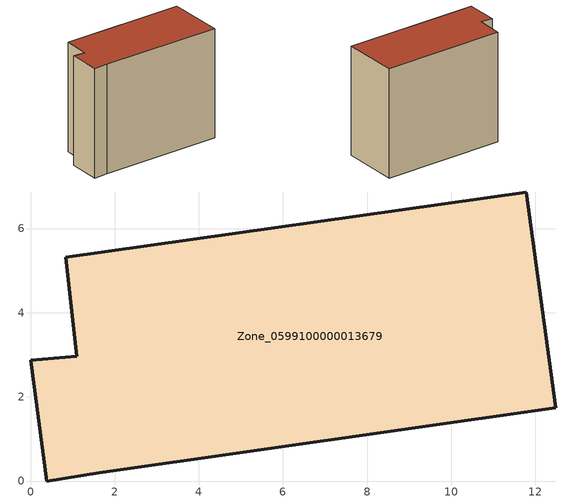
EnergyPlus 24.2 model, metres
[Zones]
Zone_0599100000013679
 floor ground (C_G): 0,2.87 1.1,2.96 0.84,5.32 11.78,6.87 12.49,1.74 1.63,0.2 0.39,0 z0
 wall outside (C_F): 1.1,2.96 0,2.87 0.39,0 1.63,0.2 12.49,1.74 11.78,6.87 0.84,5.32 1.1,2.96 z0:9.9
 roof outside (C_R): 11.78,6.87 0.84,5.32 1.1,2.96 0,2.87 0.39,0 1.63,0.2 12.49,1.74 z9.9
[BUILDING]
Pand.0599100000013679: North Axis=0; Terrain=City; Loads Convergence Tolerance Value=0.04; Temperature Convergence Tolerance Value=0.4; Solar Distribution=FullExterior; Maximum Number of Warmup Days=25; Minimum Number of Warmup Days=1
[Site:Location]
Rotterdam.The.Hague.AP_ZH_NLD Design_Conditions: Latitude=51.96; Longitude=4.45; Time Zone=1; Elevation=-4.5
[SITE:GROUNDTEMPERATURE:BUILDINGSURFACE]
18, 18, 18, 18, 18, 18, 18, 18, 18, 18, 18, 18
[MATERIAL] Thermal Absorptance=0.9; Solar Absorptance=0.7; Visible Absorptance=0.7
Name | Roughness | Thickness | Conductivity | Density | Specific Heat
G.TI.1946 | MediumSmooth | 0.15 | 1 | 540 | 1210
F.TI.1946 | Rough | 0.3 | 0.857143 | 1920 | 840
R.TI.1946 | MediumRough | 0.2 | 0.1 | 1500 | 1000
[CONSTRUCTION]
C_G: G.TI.1946
C_F: F.TI.1946
C_R: R.TI.1946
[ZONE]
Zone_0599100000013679: Type=1; Multiplier=1; Ceiling Height=Autocalculate; Volume=Autocalculate; Floor Area=autocalculate; Part of Total Floor Area=Yes
[ZONEINFILTRATION:DESIGNFLOWRATE]
Infil_Zone_0599100000013679: Zone or ZoneList or Space or SpaceList=Zone_0599100000013679; Schedule=AlwaysOn; Design Flow Rate Calculation Method=Flow/Area; Flow Rate per Floor Area=0.003; Constant Term Coefficient=1; Temperature Term Coefficient=0; Velocity Term Coefficient=0; Velocity Squared Term Coefficient=0
[HVACTEMPLATE:ZONE:IDEALLOADSAIRSYSTEM]
Zone_0599100000013679: Maximum Heating Supply Air Temperature=50; Minimum Cooling Supply Air Temperature=13; Maximum Heating Supply Air Humidity Ratio=0.0156; Minimum Cooling Supply Air Humidity Ratio=0.0077; Heating Limit=NoLimit; Cooling Limit=NoLimit; Dehumidification Control Type=ConstantSensibleHeatRatio; Cooling Sensible Heat Ratio=0.7; Dehumidification Setpoint=60; Humidification Control Type=None; Humidification Setpoint=30; Outdoor Air Method=None; Outdoor Air Flow Rate per Person=0.00944; Outdoor Air Flow Rate per Zone Floor Area=0; Outdoor Air Flow Rate per Zone=0; Demand Controlled Ventilation Type=None; Outdoor Air Economizer Type=NoEconomizer; Heat Recovery Type=None; Sensible Heat Recovery Effectiveness=0.7; Latent Heat Recovery Effectiveness=0.65
[ZONECONTROL:THERMOSTAT]
ThermostatControl_Zone_0599100000013679: Zone or ZoneList=Zone_0599100000013679; Control Type Schedule=DualSetpointControlType; Control 1=Thermostat_Zone_0599100000013679; Temperature Difference Between Cutout And Setpoint=0
[THERMOSTATSETPOINT:DUALSETPOINT]
Thermostat_Zone_0599100000013679: Heating Setpoint Temperature Schedule=HeatingSetpoint_Zone_0599100000013679; Cooling Setpoint Temperature Schedule=CoolingSetpoint_Zone_0599100000013679
[SCHEDULE:COMPACT]
HeatingSetpoint_Zone_0599100000013679: Through: 12/31, For: AllDays, Until: 24:00, 21
CoolingSetpoint_Zone_0599100000013679: Through: 12/31, For: AllDays, Until: 24:00, 24
DualSetpointControlType: Through: 12/31, For: AllDays, Until: 24:00, 4
AlwaysOn: Through: 12/31, For: AllDays, Until: 24:00, 1
